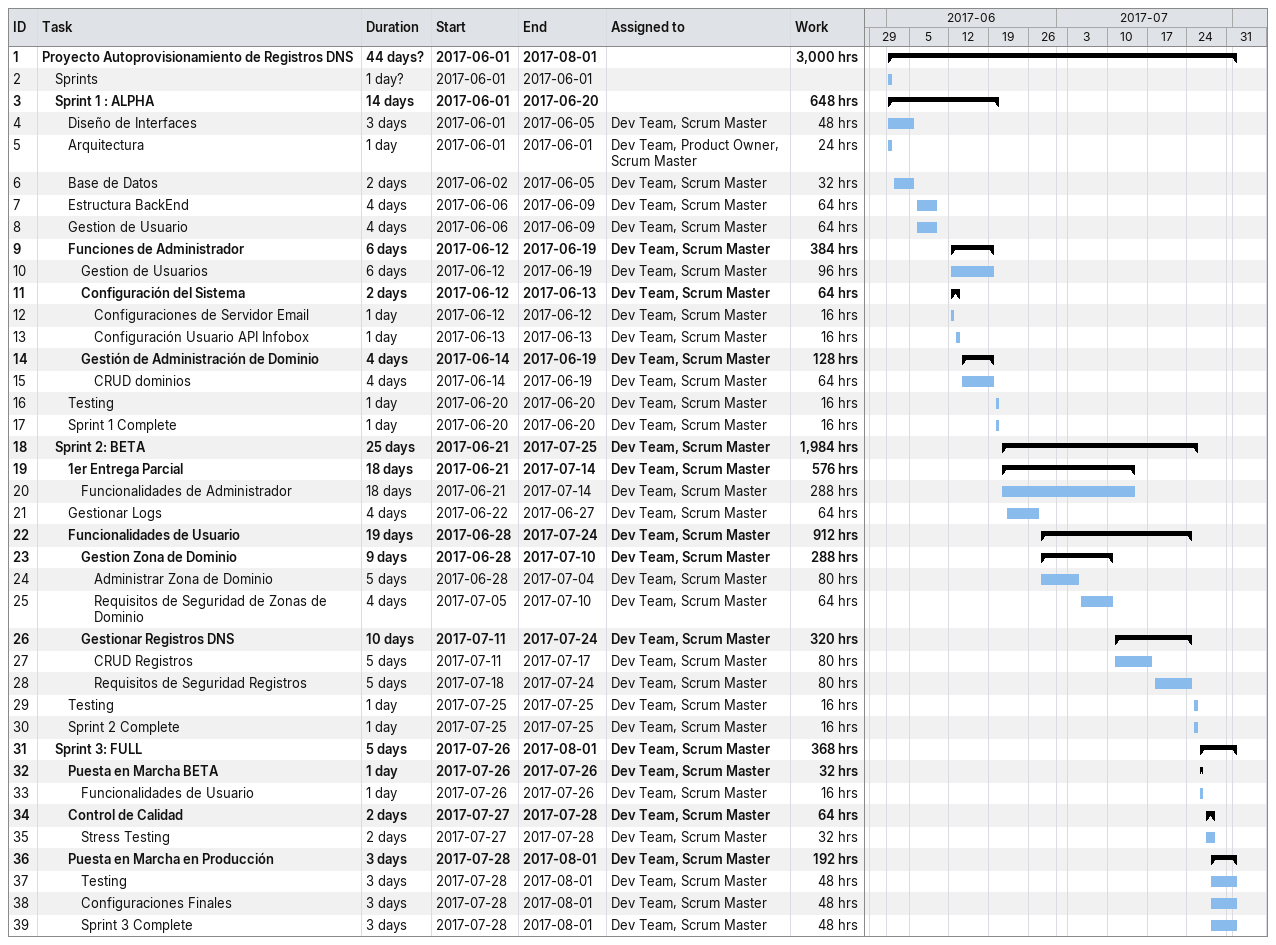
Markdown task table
| ID | Level | Task | Duration | Start | Finish | Resources | Work (h) |
|---|---|---|---|---|---|---|---|
| 1 | 1 | **Proyecto Autoprovisionamiento de Registros DNS** | 44d? | 2017-06-01 | 2017-08-01 |  | 3000 |
| 2 | 2 | Sprints | 1d? | 2017-06-01 | 2017-06-01 |  |  |
| 3 | 2 | **Sprint 1 : ALPHA** | 14d | 2017-06-01 | 2017-06-20 |  | 648 |
| 4 | 3 | Diseño de Interfaces | 3d | 2017-06-01 | 2017-06-05 | Dev Team, Scrum Master | 48 |
| 5 | 3 | Arquitectura | 1d | 2017-06-01 | 2017-06-01 | Dev Team, Product Owner, Scrum Master | 24 |
| 6 | 3 | Base de Datos | 2d | 2017-06-02 | 2017-06-05 | Dev Team, Scrum Master | 32 |
| 7 | 3 | Estructura BackEnd | 4d | 2017-06-06 | 2017-06-09 | Dev Team, Scrum Master | 64 |
| 8 | 3 | Gestion de Usuario | 4d | 2017-06-06 | 2017-06-09 | Dev Team, Scrum Master | 64 |
| 9 | 3 | **Funciones de Administrador** | 6d | 2017-06-12 | 2017-06-19 | Dev Team, Scrum Master | 384 |
| 10 | 4 | Gestion de Usuarios | 6d | 2017-06-12 | 2017-06-19 | Dev Team, Scrum Master | 96 |
| 11 | 4 | **Configuración del Sistema** | 2d | 2017-06-12 | 2017-06-13 | Dev Team, Scrum Master | 64 |
| 12 | 5 | Configuraciones de Servidor Email | 1d | 2017-06-12 | 2017-06-12 | Dev Team, Scrum Master | 16 |
| 13 | 5 | Configuración Usuario API Infobox | 1d | 2017-06-13 | 2017-06-13 | Dev Team, Scrum Master | 16 |
| 14 | 4 | **Gestión de Administración de Dominio** | 4d | 2017-06-14 | 2017-06-19 | Dev Team, Scrum Master | 128 |
| 15 | 5 | CRUD dominios | 4d | 2017-06-14 | 2017-06-19 | Dev Team, Scrum Master | 64 |
| 16 | 3 | Testing | 1d | 2017-06-20 | 2017-06-20 | Dev Team, Scrum Master | 16 |
| 17 | 3 | Sprint 1 Complete | 1d | 2017-06-20 | 2017-06-20 | Dev Team, Scrum Master | 16 |
| 18 | 2 | **Sprint 2: BETA** | 25d | 2017-06-21 | 2017-07-25 | Dev Team, Scrum Master | 1984 |
| 19 | 3 | **1er Entrega Parcial** | 18d | 2017-06-21 | 2017-07-14 | Dev Team, Scrum Master | 576 |
| 20 | 4 | Funcionalidades de Administrador | 18d | 2017-06-21 | 2017-07-14 | Dev Team, Scrum Master | 288 |
| 21 | 3 | Gestionar Logs | 4d | 2017-06-22 | 2017-06-27 | Dev Team, Scrum Master | 64 |
| 22 | 3 | **Funcionalidades de Usuario** | 19d | 2017-06-28 | 2017-07-24 | Dev Team, Scrum Master | 912 |
| 23 | 4 | **Gestion Zona de Dominio** | 9d | 2017-06-28 | 2017-07-10 | Dev Team, Scrum Master | 288 |
| 24 | 5 | Administrar Zona de Dominio | 5d | 2017-06-28 | 2017-07-04 | Dev Team, Scrum Master | 80 |
| 25 | 5 | Requisitos de Seguridad de Zonas de Dominio | 4d | 2017-07-05 | 2017-07-10 | Dev Team, Scrum Master | 64 |
| 26 | 4 | **Gestionar Registros DNS** | 10d | 2017-07-11 | 2017-07-24 | Dev Team, Scrum Master | 320 |
| 27 | 5 | CRUD Registros | 5d | 2017-07-11 | 2017-07-17 | Dev Team, Scrum Master | 80 |
| 28 | 5 | Requisitos de Seguridad Registros | 5d | 2017-07-18 | 2017-07-24 | Dev Team, Scrum Master | 80 |
| 29 | 3 | Testing | 1d | 2017-07-25 | 2017-07-25 | Dev Team, Scrum Master | 16 |
| 30 | 3 | Sprint 2 Complete | 1d | 2017-07-25 | 2017-07-25 | Dev Team, Scrum Master | 16 |
| 31 | 2 | **Sprint 3: FULL** | 5d | 2017-07-26 | 2017-08-01 | Dev Team, Scrum Master | 368 |
| 32 | 3 | **Puesta en Marcha BETA** | 1d | 2017-07-26 | 2017-07-26 | Dev Team, Scrum Master | 32 |
| 33 | 4 | Funcionalidades de Usuario | 1d | 2017-07-26 | 2017-07-26 | Dev Team, Scrum Master | 16 |
| 34 | 3 | **Control de Calidad** | 2d | 2017-07-27 | 2017-07-28 | Dev Team, Scrum Master | 64 |
| 35 | 4 | Stress Testing | 2d | 2017-07-27 | 2017-07-28 | Dev Team, Scrum Master | 32 |
| 36 | 3 | **Puesta en Marcha en Producción** | 3d | 2017-07-28 | 2017-08-01 | Dev Team, Scrum Master | 192 |
| 37 | 4 | Testing | 3d | 2017-07-28 | 2017-08-01 | Dev Team, Scrum Master | 48 |
| 38 | 4 | Configuraciones Finales | 3d | 2017-07-28 | 2017-08-01 | Dev Team, Scrum Master | 48 |
| 39 | 4 | Sprint 3 Complete | 3d | 2017-07-28 | 2017-08-01 | Dev Team, Scrum Master | 48 |
